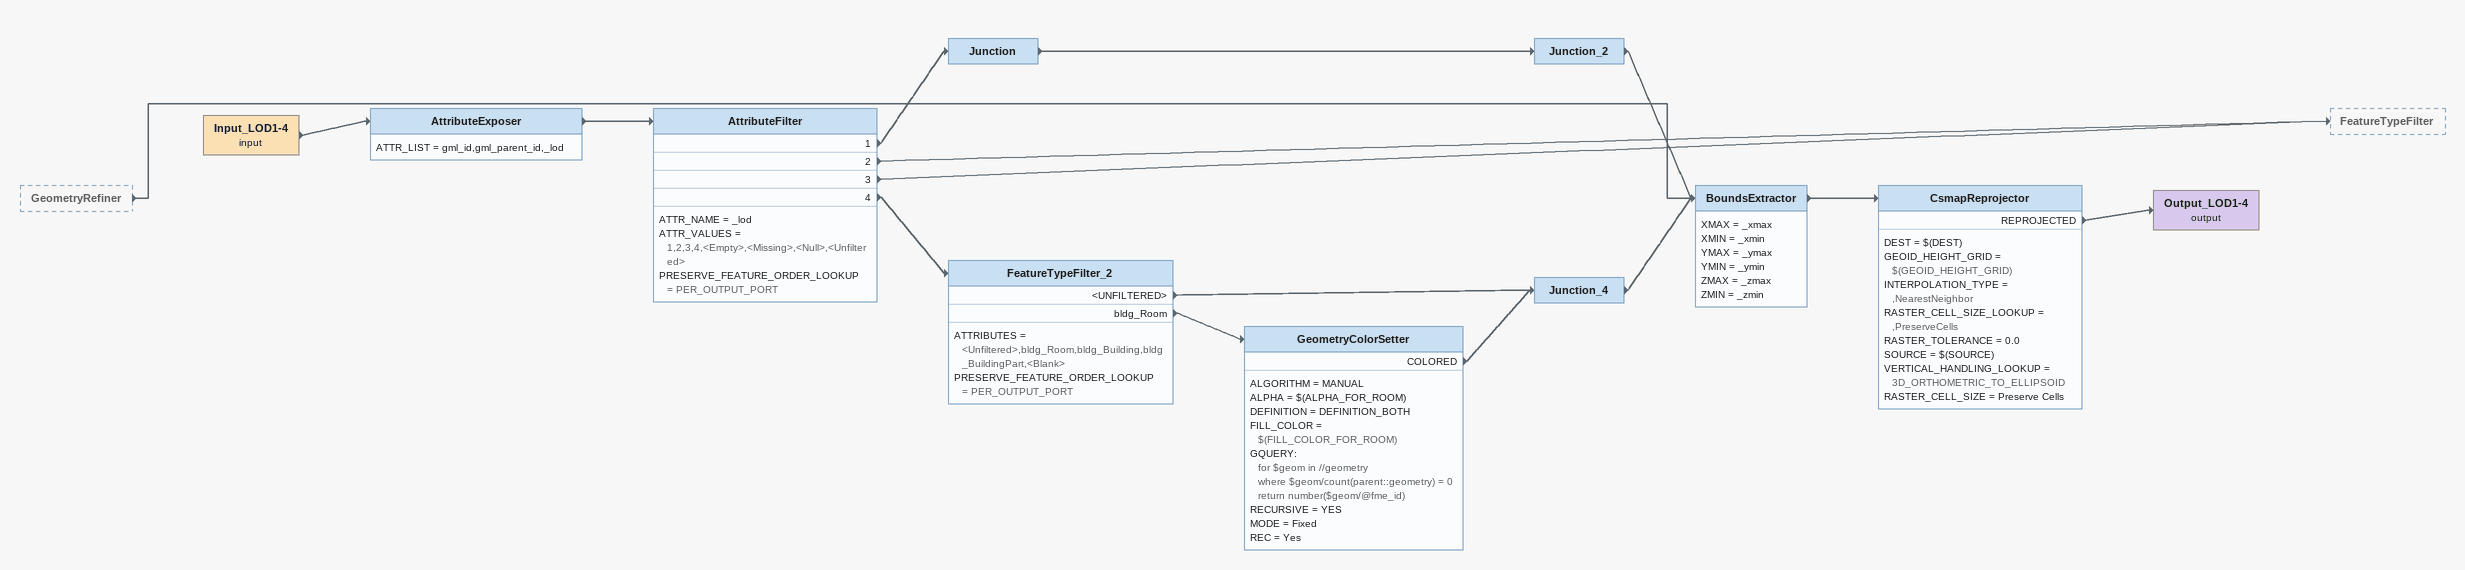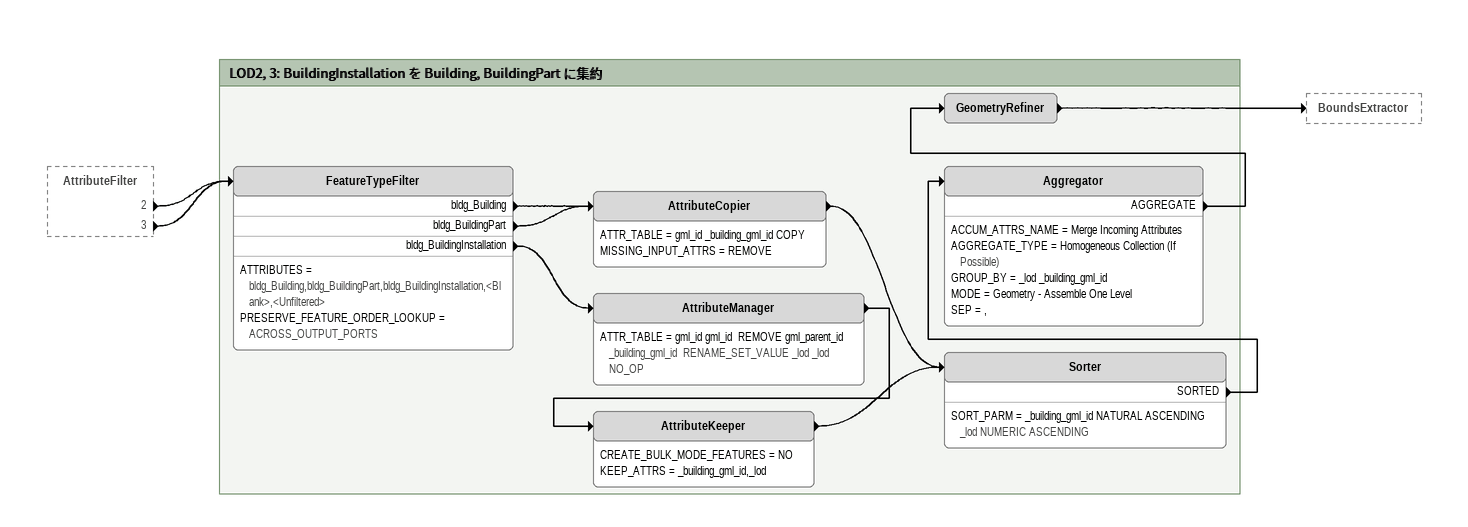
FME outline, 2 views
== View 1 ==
GeometryRefiner [outside]
    -> BoundsExtractor
Input_LOD1-4 (input)
    -> AttributeExposer
AttributeExposer
    ATTR_LIST = gml_id,gml_parent_id,_lod
    -> AttributeFilter
AttributeFilter
    ATTR_NAME = _lod
    ATTR_VALUES = 1,2,3,4,<Empty>,<Missing>,<Null>,<Unfiltered>
    PRESERVE_FEATURE_ORDER_LOOKUP = PER_OUTPUT_PORT
    1 -> Junction
    2 -> FeatureTypeFilter
    3 -> FeatureTypeFilter
    4 -> FeatureTypeFilter_2
Junction
    -> Junction_2
Junction_2
    -> BoundsExtractor
FeatureTypeFilter_2
    ATTRIBUTES = <Unfiltered>,bldg_Room,bldg_Building,bldg_BuildingPart,<Blank>
    PRESERVE_FEATURE_ORDER_LOOKUP = PER_OUTPUT_PORT
    <UNFILTERED> -> Junction_4
    bldg_Room -> GeometryColorSetter
GeometryColorSetter
    ALGORITHM = MANUAL
    ALPHA = $(ALPHA_FOR_ROOM)
    DEFINITION = DEFINITION_BOTH
    FILL_COLOR = $(FILL_COLOR_FOR_ROOM)
    GQUERY:
      for $geom in //geometry
      where $geom/count(parent::geometry) = 0
      return number($geom/@fme_id)
    RECURSIVE = YES
    MODE = Fixed
    REC = Yes
    COLORED -> Junction_4
Junction_4
    -> BoundsExtractor
BoundsExtractor
    XMAX = _xmax
    XMIN = _xmin
    YMAX = _ymax
    YMIN = _ymin
    ZMAX = _zmax
    ZMIN = _zmin
    -> CsmapReprojector
CsmapReprojector
    DEST = $(DEST)
    GEOID_HEIGHT_GRID = $(GEOID_HEIGHT_GRID)
    INTERPOLATION_TYPE = ,NearestNeighbor
    RASTER_CELL_SIZE_LOOKUP = ,PreserveCells
    RASTER_TOLERANCE = 0.0
    SOURCE = $(SOURCE)
    VERTICAL_HANDLING_LOOKUP = 3D_ORTHOMETRIC_TO_ELLIPSOID
    RASTER_CELL_SIZE = Preserve Cells
    REPROJECTED -> Output_LOD1-4 (output)
Output_LOD1-4 (output)

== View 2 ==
AttributeFilter [outside]
    2 -> FeatureTypeFilter
    3 -> FeatureTypeFilter

Bookmark: LOD2, 3: BuildingInstallation を Building, BuildingPart に集約
FeatureTypeFilter
    ATTRIBUTES = bldg_Building,bldg_BuildingPart,bldg_BuildingInstallation,<Blank>,<Unfiltered>
    PRESERVE_FEATURE_ORDER_LOOKUP = ACROSS_OUTPUT_PORTS
    bldg_Building -> AttributeCopier
    bldg_BuildingPart -> AttributeCopier
    bldg_BuildingInstallation -> AttributeManager
AttributeCopier
    ATTR_TABLE = gml_id _building_gml_id COPY
    MISSING_INPUT_ATTRS = REMOVE
    -> Sorter
AttributeManager
    ATTR_TABLE = gml_id gml_id  REMOVE gml_parent_id _building_gml_id  RENAME_SET_VALUE _lod _lod  NO_OP
    -> AttributeKeeper
AttributeKeeper
    CREATE_BULK_MODE_FEATURES = NO
    KEEP_ATTRS = _building_gml_id,_lod
    -> Sorter
Sorter
    SORT_PARM = _building_gml_id NATURAL ASCENDING _lod NUMERIC ASCENDING
    SORTED -> Aggregator
Aggregator
    ACCUM_ATTRS_NAME = Merge Incoming Attributes
    AGGREGATE_TYPE = Homogeneous Collection (If Possible)
    GROUP_BY = _lod _building_gml_id
    MODE = Geometry - Assemble One Level
    SEP = ,
    AGGREGATE -> GeometryRefiner
GeometryRefiner
    -> BoundsExtractor
